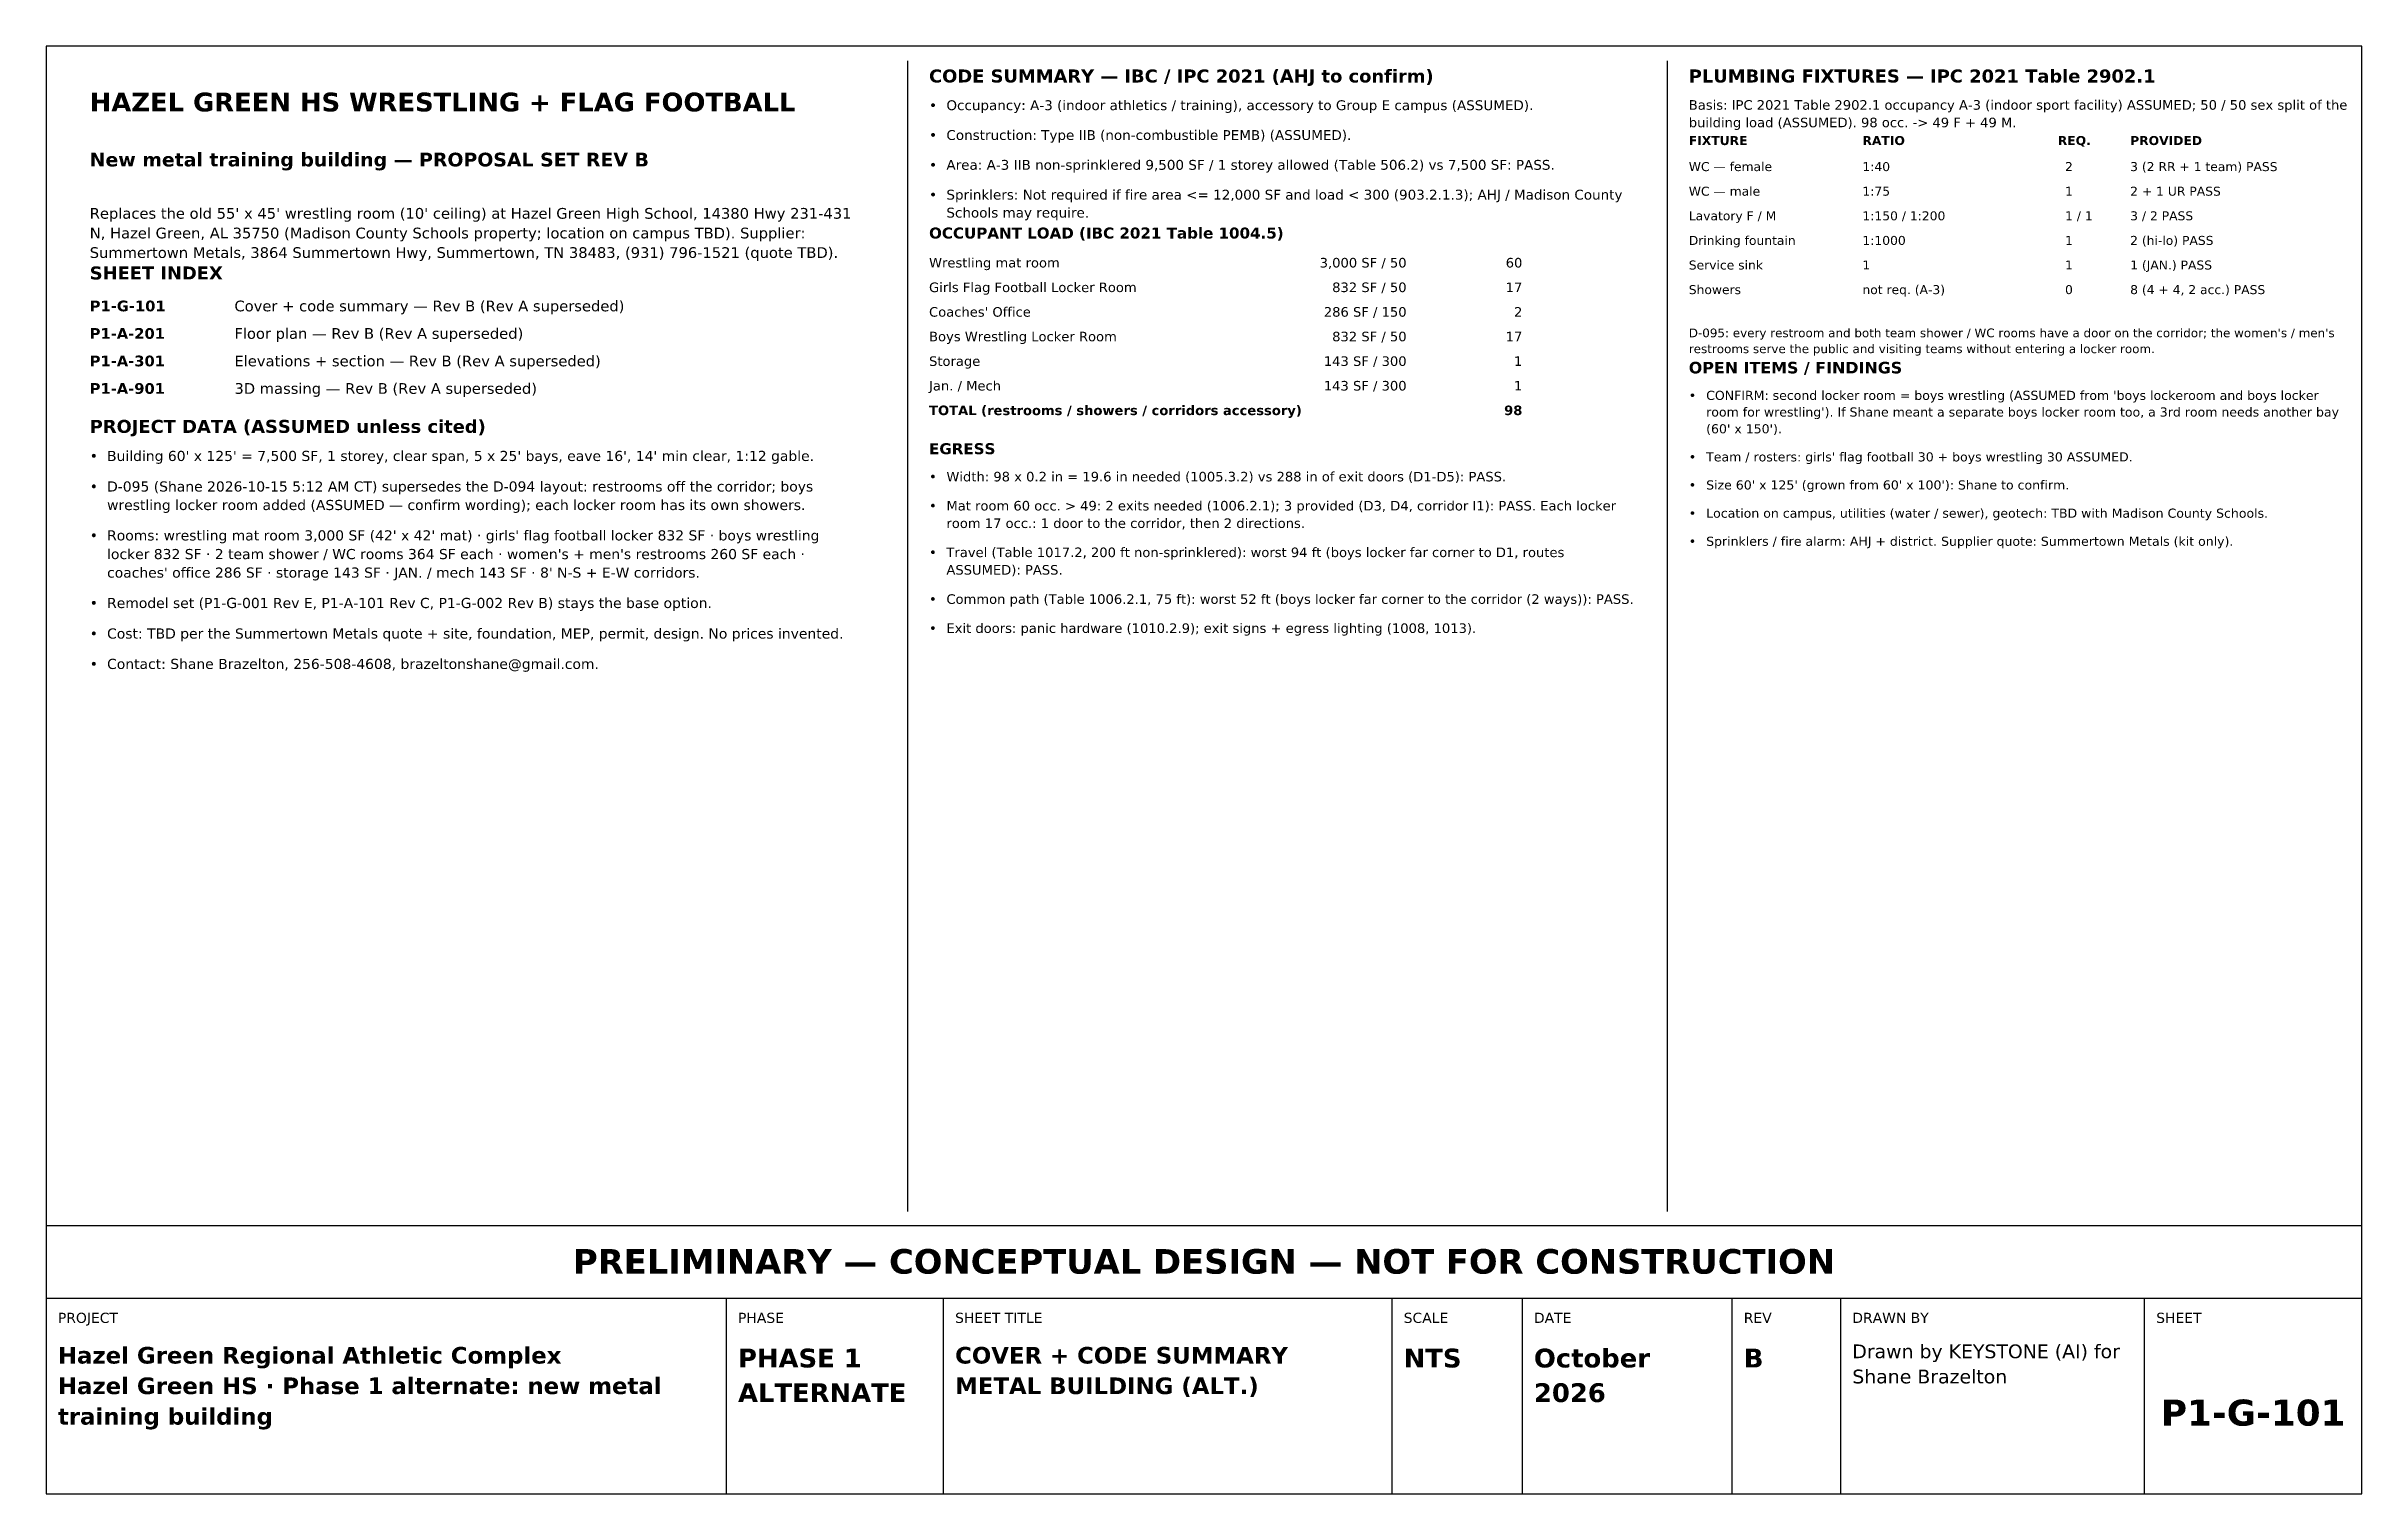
# Model space of a CAD drawing. Header units: inches. Extents: x 0.5 to 16.5, y 0.5 to 10.5.
import ezdxf
from ezdxf.enums import TextEntityAlignment as Align

# ---------------------------------------------------------------- set-up
doc = ezdxf.new("R2010")
doc.units = ezdxf.units.IN
doc.header["$MEASUREMENT"] = 0
doc.layers.add('A-ANNO-TEXT', color=7, linetype='Continuous')
doc.layers.add('G-ANNO-TTLB', color=7, linetype='Continuous')
doc.styles.add('KS-BOLD', font='DejaVuSans-Bold.ttf')
doc.styles.add('KS-REG', font='DejaVuSans.ttf')

msp = doc.modelspace()

# ---------------------------------------------------------------- linework, layer by layer
at = {"layer": 'A-ANNO-TEXT'}
for p, q in [((6.45, 10.4), (6.45, 2.45)), ((11.7, 10.4), (11.7, 2.45))]:
    msp.add_line(p, q, dxfattribs=at)
at = {"layer": 'G-ANNO-TTLB'}
for p, q in [((0.5, 1.85), (16.5, 1.85)), ((5.2, 0.5), (5.2, 1.85)), ((6.7, 0.5), (6.7, 1.85)), ((9.8, 0.5), (9.8, 1.85)), ((10.7, 0.5), (10.7, 1.85)), ((12.15, 0.5), (12.15, 1.85)), ((12.9, 0.5), (12.9, 1.85)), ((15, 0.5), (15, 1.85))]:
    msp.add_line(p, q, dxfattribs=at)
for points in [[(0.5, 0.5), (16.5, 0.5), (16.5, 10.5), (0.5, 10.5)], [(0.5, 1.85), (16.5, 1.85), (16.5, 2.35), (0.5, 2.35)]]:
    msp.add_lwpolyline(points, close=True, dxfattribs=at)

# ---------------------------------------------------------------- texts
at = {"layer": 'A-ANNO-TEXT'}
for s, height, style, p in [('CODE SUMMARY — IBC / IPC 2021 (AHJ to confirm)', 0.09, 'KS-BOLD', (6.6, 10.25)), ('PLUMBING FIXTURES — IPC 2021 Table 2902.1', 0.09, 'KS-BOLD', (11.85, 10.25)), ('HAZEL GREEN HS WRESTLING + FLAG FOOTBALL', 0.13, 'KS-BOLD', (0.8, 10.05)), ('•', 0.068, 'KS-REG', (6.6, 10.059)), ('Occupancy: A-3 (indoor athletics / training), accessory to Group E campus (ASSUMED).', 0.068, 'KS-REG', (6.72, 10.059)), ('Basis: IPC 2021 Table 2902.1 occupancy A-3 (indoor sport facility) ASSUMED; 50 / 50 sex split of the', 0.066, 'KS-REG', (11.85, 10.062)), ('Construction: Type IIB (non-combustible PEMB) (ASSUMED).', 0.068, 'KS-REG', (6.72, 9.853)), ('building load (ASSUMED). 98 occ. -> 49 F + 49 M.', 0.066, 'KS-REG', (11.85, 9.941)), ('New metal training building — PROPOSAL SET REV B', 0.095, 'KS-BOLD', (0.8, 9.67)), ('•', 0.068, 'KS-REG', (6.6, 9.853)), ('FIXTURE', 0.062, 'KS-BOLD', (11.85, 9.818)), ('RATIO', 0.062, 'KS-BOLD', (13.05, 9.818)), ('REQ.', 0.062, 'KS-BOLD', (14.4, 9.818)), ('PROVIDED', 0.062, 'KS-BOLD', (14.9, 9.818)), ('•', 0.068, 'KS-REG', (6.6, 9.647)), ('Area: A-3 IIB non-sprinklered 9,500 SF / 1 storey allowed (Table 506.2) vs 7,500 SF: PASS.', 0.068, 'KS-REG', (6.72, 9.647)), ('WC — female', 0.062, 'KS-REG', (11.85, 9.638)), ('1:40', 0.062, 'KS-REG', (13.05, 9.638)), ('2', 0.062, 'KS-REG', (14.45, 9.638)), ('3 (2 RR + 1 team) PASS', 0.062, 'KS-REG', (14.9, 9.638)), ('•', 0.068, 'KS-REG', (6.6, 9.441)), ('Sprinklers: Not required if fire area <= 12,000 SF and load < 300 (903.2.1.3); AHJ / Madison County', 0.068, 'KS-REG', (6.72, 9.441)), ('WC — male', 0.062, 'KS-REG', (11.85, 9.468)), ('1:75', 0.062, 'KS-REG', (13.05, 9.468)), ('1', 0.062, 'KS-REG', (14.45, 9.468)), ('2 + 1 UR PASS', 0.062, 'KS-REG', (14.9, 9.468)), ("Replaces the old 55' x 45' wrestling room (10' ceiling) at Hazel Green High School, 14380 Hwy 231-431", 0.074, 'KS-REG', (0.8, 9.309)), ('Schools may require.', 0.068, 'KS-REG', (6.72, 9.317)), ('Lavatory F / M', 0.062, 'KS-REG', (11.85, 9.298)), ('1:150 / 1:200', 0.062, 'KS-REG', (13.05, 9.298)), ('1 / 1', 0.062, 'KS-REG', (14.45, 9.298)), ('3 / 2 PASS', 0.062, 'KS-REG', (14.9, 9.298)), ('N, Hazel Green, AL 35750 (Madison County Schools property; location on campus TBD). Supplier:', 0.074, 'KS-REG', (0.8, 9.173)), ('OCCUPANT LOAD (IBC 2021 Table 1004.5)', 0.076, 'KS-BOLD', (6.6, 9.172)), ('Drinking fountain', 0.062, 'KS-REG', (11.85, 9.128)), ('1:1000', 0.062, 'KS-REG', (13.05, 9.128)), ('1', 0.062, 'KS-REG', (14.45, 9.128)), ('2 (hi-lo) PASS', 0.062, 'KS-REG', (14.9, 9.128)), ('Summertown Metals, 3864 Summertown Hwy, Summertown, TN 38483, (931) 796-1521 (quote TBD).', 0.074, 'KS-REG', (0.8, 9.038)), ('SHEET INDEX', 0.09, 'KS-BOLD', (0.8, 8.889)), ('Wrestling mat room', 0.066, 'KS-REG', (6.6, 8.972)), ('Service sink', 0.062, 'KS-REG', (11.85, 8.958)), ('1', 0.062, 'KS-REG', (13.05, 8.958)), ('1', 0.062, 'KS-REG', (14.45, 8.958)), ('1 (JAN.) PASS', 0.062, 'KS-REG', (14.9, 8.958)), ('Girls Flag Football Locker Room', 0.066, 'KS-REG', (6.6, 8.802)), ('Showers', 0.062, 'KS-REG', (11.85, 8.788)), ('not req. (A-3)', 0.062, 'KS-REG', (13.05, 8.788)), ('0', 0.062, 'KS-REG', (14.45, 8.788)), ('8 (4 + 4, 2 acc.) PASS', 0.062, 'KS-REG', (14.9, 8.788)), ('P1-G-101', 0.074, 'KS-BOLD', (0.8, 8.669)), ('Cover + code summary — Rev B (Rev A superseded)', 0.074, 'KS-REG', (1.8, 8.669)), ("Coaches' Office", 0.066, 'KS-REG', (6.6, 8.632)), ('P1-A-201', 0.074, 'KS-BOLD', (0.8, 8.479)), ('Floor plan — Rev B (Rev A superseded)', 0.074, 'KS-REG', (1.8, 8.479)), ('Boys Wrestling Locker Room', 0.066, 'KS-REG', (6.6, 8.462)), ("D-095: every restroom and both team shower / WC rooms have a door on the corridor; the women's / men's", 0.06, 'KS-REG', (11.85, 8.49)), ('P1-A-301', 0.074, 'KS-BOLD', (0.8, 8.289)), ('Elevations + section — Rev B (Rev A superseded)', 0.074, 'KS-REG', (1.8, 8.289)), ('Storage', 0.066, 'KS-REG', (6.6, 8.292)), ('OPEN ITEMS / FINDINGS', 0.08, 'KS-BOLD', (11.85, 8.24)), ('restrooms serve the public and visiting teams without entering a locker room.', 0.06, 'KS-REG', (11.85, 8.38)), ('P1-A-901', 0.074, 'KS-BOLD', (0.8, 8.099)), ('3D massing — Rev B (Rev A superseded)', 0.074, 'KS-REG', (1.8, 8.099)), ('Jan. / Mech', 0.066, 'KS-REG', (6.6, 8.122)), ('TOTAL (restrooms / showers / corridors accessory)', 0.066, 'KS-BOLD', (6.6, 7.952)), ('•', 0.063, 'KS-REG', (11.85, 8.057)), ("CONFIRM: second locker room = boys wrestling (ASSUMED from 'boys lockeroom and boys locker", 0.063, 'KS-REG', (11.97, 8.057)), ("room for wrestling'). If Shane meant a separate boys locker room too, a 3rd room needs another bay", 0.063, 'KS-REG', (11.97, 7.942)), ('PROJECT DATA (ASSUMED unless cited)', 0.09, 'KS-BOLD', (0.8, 7.829)), ("(60' x 150').", 0.063, 'KS-REG', (11.97, 7.826)), ('•', 0.07, 'KS-REG', (0.8, 7.635)), ("Building 60' x 125' = 7,500 SF, 1 storey, clear span, 5 x 25' bays, eave 16', 14' min clear, 1:12 gable.", 0.07, 'KS-REG', (0.92, 7.635)), ('EGRESS', 0.076, 'KS-BOLD', (6.6, 7.682)), ("Team / rosters: girls' flag football 30 + boys wrestling 30 ASSUMED.", 0.063, 'KS-REG', (11.97, 7.632)), ('•', 0.066, 'KS-REG', (6.6, 7.494)), ('Width: 98 x 0.2 in = 19.6 in needed (1005.3.2) vs 288 in of exit doors (D1-D5): PASS.', 0.066, 'KS-REG', (6.72, 7.494)), ('•', 0.063, 'KS-REG', (11.85, 7.632)), ('•', 0.07, 'KS-REG', (0.8, 7.424)), ('wrestling locker room added (ASSUMED — confirm wording); each locker room has its own showers.', 0.07, 'KS-REG', (0.92, 7.296)), ('D-095 (Shane 2026-10-15 5:12 AM CT) supersedes the D-094 layout: restrooms off the corridor; boys', 0.07, 'KS-REG', (0.92, 7.424)), ('Mat room 60 occ. > 49: 2 exits needed (1006.2.1); 3 provided (D3, D4, corridor I1): PASS. Each locker', 0.066, 'KS-REG', (6.72, 7.293)), ('•', 0.063, 'KS-REG', (11.85, 7.438)), ("Size 60' x 125' (grown from 60' x 100'): Shane to confirm.", 0.063, 'KS-REG', (11.97, 7.438)), ('•', 0.066, 'KS-REG', (6.6, 7.293)), ('room 17 occ.: 1 door to the corridor, then 2 directions.', 0.066, 'KS-REG', (6.72, 7.172)), ('•', 0.063, 'KS-REG', (11.85, 7.243)), ('Location on campus, utilities (water / sewer), geotech: TBD with Madison County Schools.', 0.063, 'KS-REG', (11.97, 7.243)), ('•', 0.07, 'KS-REG', (0.8, 7.086)), ("Rooms: wrestling mat room 3,000 SF (42' x 42' mat) · girls' flag football locker 832 SF · boys wrestling", 0.07, 'KS-REG', (0.92, 7.086)), ('•', 0.063, 'KS-REG', (11.85, 7.049)), ('Sprinklers / fire alarm: AHJ + district. Supplier quote: Summertown Metals (kit only).', 0.063, 'KS-REG', (11.97, 7.049)), ("coaches' office 286 SF · storage 143 SF · JAN. / mech 143 SF · 8' N-S + E-W corridors.", 0.07, 'KS-REG', (0.92, 6.829)), ("locker 832 SF · 2 team shower / WC rooms 364 SF each · women's + men's restrooms 260 SF each ·", 0.07, 'KS-REG', (0.92, 6.957)), ('•', 0.066, 'KS-REG', (6.6, 6.971)), ('Travel (Table 1017.2, 200 ft non-sprinklered): worst 94 ft (boys locker far corner to D1, routes', 0.066, 'KS-REG', (6.72, 6.971)), ('ASSUMED): PASS.', 0.066, 'KS-REG', (6.72, 6.85)), ('•', 0.07, 'KS-REG', (0.8, 6.619)), ('Remodel set (P1-G-001 Rev E, P1-A-101 Rev C, P1-G-002 Rev B) stays the base option.', 0.07, 'KS-REG', (0.92, 6.619)), ('•', 0.066, 'KS-REG', (6.6, 6.648)), ('Common path (Table 1006.2.1, 75 ft): worst 52 ft (boys locker far corner to the corridor (2 ways)): PASS.', 0.066, 'KS-REG', (6.72, 6.648)), ('•', 0.07, 'KS-REG', (0.8, 6.408)), ('Cost: TBD per the Summertown Metals quote + site, foundation, MEP, permit, design. No prices invented.', 0.07, 'KS-REG', (0.92, 6.408)), ('•', 0.066, 'KS-REG', (6.6, 6.447)), ('Exit doors: panic hardware (1010.2.9); exit signs + egress lighting (1008, 1013).', 0.066, 'KS-REG', (6.72, 6.447)), ('•', 0.07, 'KS-REG', (0.8, 6.198)), ('Contact: Shane Brazelton, 256-508-4608, brazeltonshane@gmail.com.', 0.07, 'KS-REG', (0.92, 6.198))]:
    msp.add_text(s, height=height, dxfattribs=dict(at, style=style)).set_placement(p)
for s, style, p in [('3,000 SF / 50', 'KS-REG', (9.9, 8.972)), ('60', 'KS-REG', (10.7, 8.972)), ('832 SF / 50', 'KS-REG', (9.9, 8.802)), ('17', 'KS-REG', (10.7, 8.802)), ('286 SF / 150', 'KS-REG', (9.9, 8.632)), ('2', 'KS-REG', (10.7, 8.632)), ('832 SF / 50', 'KS-REG', (9.9, 8.462)), ('17', 'KS-REG', (10.7, 8.462)), ('143 SF / 300', 'KS-REG', (9.9, 8.292)), ('1', 'KS-REG', (10.7, 8.292)), ('143 SF / 300', 'KS-REG', (9.9, 8.122)), ('1', 'KS-REG', (10.7, 8.122)), ('98', 'KS-BOLD', (10.7, 7.952))]:
    msp.add_text(s, height=0.066, dxfattribs=dict(at, style=style)).set_placement(p, align=Align.RIGHT)
at = {"layer": 'G-ANNO-TTLB', "style": 'KS-BOLD'}
for s, height, p in [('PRELIMINARY — CONCEPTUAL DESIGN — NOT FOR CONSTRUCTION', 0.17, (8.5, 2.02)), ('P1-G-101', 0.18, (15.75, 0.97))]:
    msp.add_text(s, height=height, dxfattribs=at).set_placement(p, align=Align.CENTER)
at = {"layer": 'G-ANNO-TTLB'}
for s, height, style, p in [('PROJECT', 0.07, 'KS-REG', (0.58, 1.68)), ('PHASE', 0.07, 'KS-REG', (5.28, 1.68)), ('SHEET TITLE', 0.07, 'KS-REG', (6.78, 1.68)), ('SCALE', 0.07, 'KS-REG', (9.88, 1.68)), ('DATE', 0.07, 'KS-REG', (10.78, 1.68)), ('REV', 0.07, 'KS-REG', (12.23, 1.68)), ('DRAWN BY', 0.07, 'KS-REG', (12.98, 1.68)), ('SHEET', 0.07, 'KS-REG', (15.08, 1.68)), ('Hazel Green Regional Athletic Complex', 0.115, 'KS-BOLD', (0.58, 1.399)), ('PHASE 1', 0.13, 'KS-BOLD', (5.28, 1.372)), ('COVER + CODE SUMMARY', 0.115, 'KS-BOLD', (6.78, 1.399)), ('NTS', 0.13, 'KS-BOLD', (9.88, 1.372)), ('October', 0.13, 'KS-BOLD', (10.78, 1.372)), ('B', 0.13, 'KS-BOLD', (12.23, 1.372)), ('Drawn by KEYSTONE (AI) for', 0.095, 'KS-REG', (12.98, 1.436)), ('Hazel Green HS · Phase 1 alternate: new metal', 0.115, 'KS-BOLD', (0.58, 1.188)), ('METAL BUILDING (ALT.)', 0.115, 'KS-BOLD', (6.78, 1.188)), ('Shane Brazelton', 0.095, 'KS-REG', (12.98, 1.262)), ('ALTERNATE', 0.13, 'KS-BOLD', (5.28, 1.133)), ('2026', 0.13, 'KS-BOLD', (10.78, 1.133)), ('training building', 0.115, 'KS-BOLD', (0.58, 0.977))]:
    msp.add_text(s, height=height, dxfattribs=dict(at, style=style)).set_placement(p)

doc.saveas('drawing.dxf')
